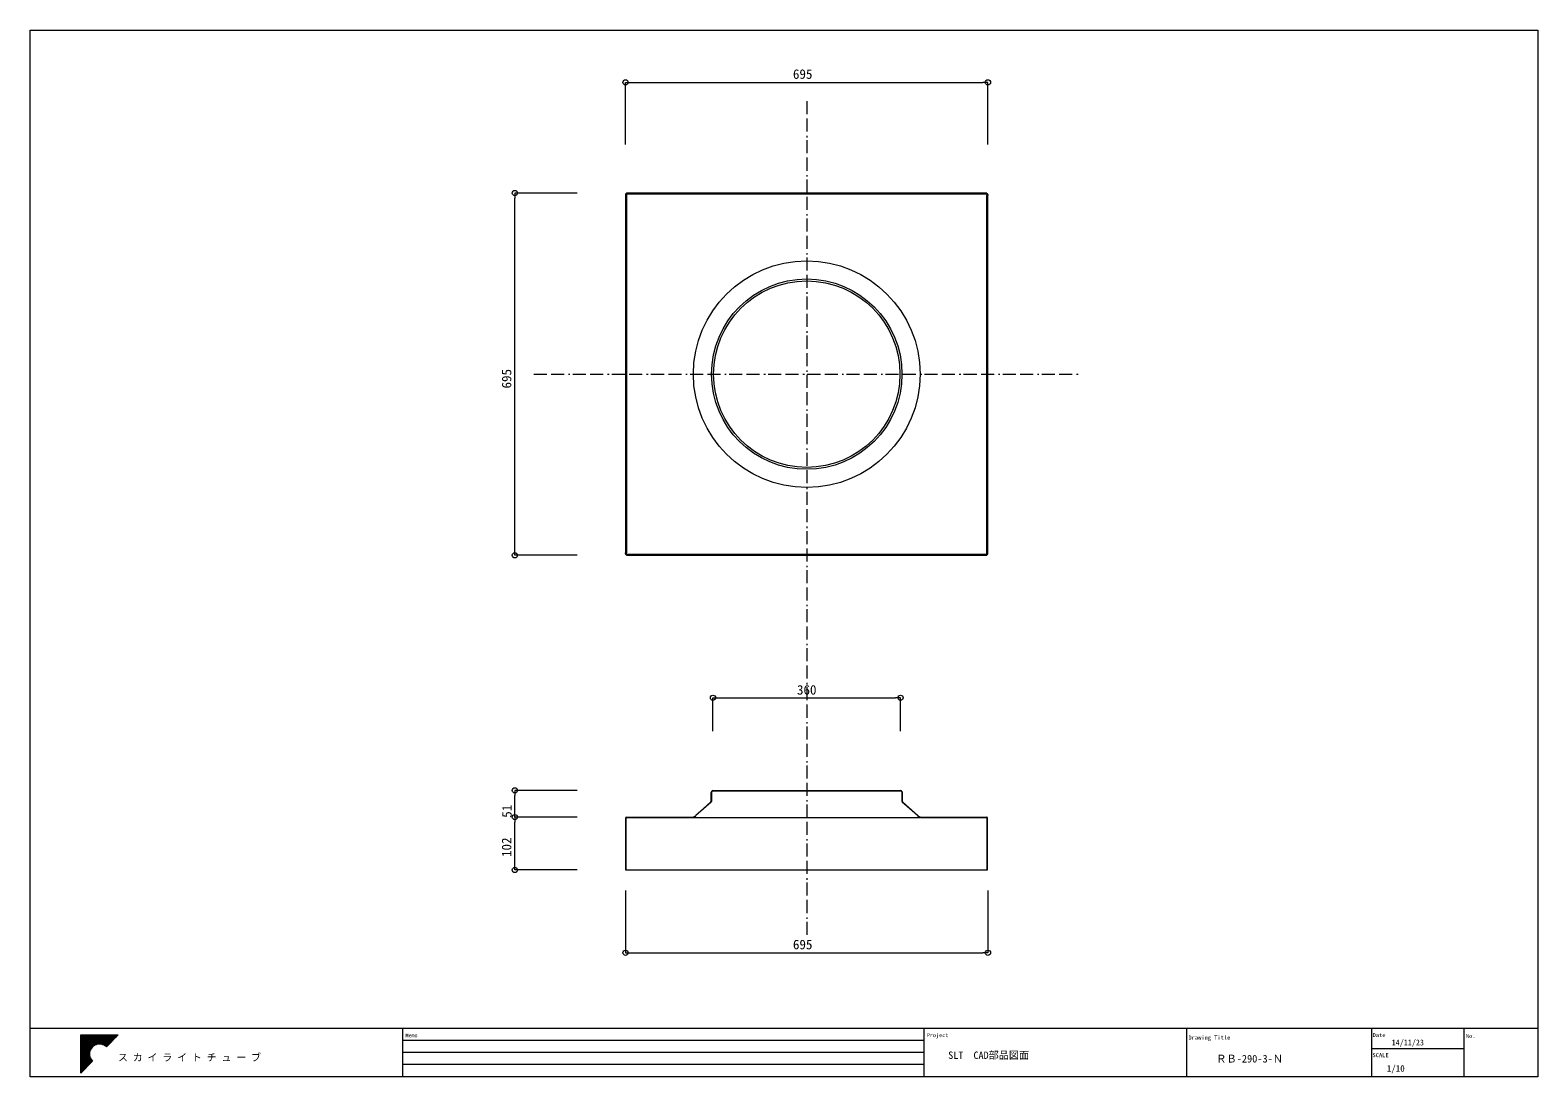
# Model space of a CAD drawing. Units: millimetres, scale not verified. Extents: x -1447 to 1447, y -1005 to 1005.
import ezdxf
from ezdxf.enums import TextEntityAlignment as Align

# ---------------------------------------------------------------- set-up
doc = ezdxf.new("R2010")
doc.units = ezdxf.units.MM
doc.header["$LTSCALE"] = 10
doc.linetypes.add('USER1', pattern=[7.5, 2.5, -0.83312, 2.5, -0.83344, 0.27772, -0.55572])
for name, color, linetype, lineweight in [('0-0_0', 7, 'Continuous', 18), ('0-2_用紙フォ__マット_1_1_', 7, 'Continuous', 18), ('0-3___', 7, 'Continuous', 18)]:
    doc.layers.add(name, color=color, linetype=linetype, lineweight=lineweight)
doc.layers.add('0-4___-1', color=7, linetype='Continuous')
doc.styles.add('ＭＳ ゴシック', font='')
doc.styles.get('ＭＳ ゴシック').set_extended_font_data('MS Gothic')

# ---------------------------------------------------------------- blocks, each defined once
blk = doc.blocks.new('_Origin')
at = {"layer": '0-0_0', "lineweight": 15}
blk.add_line((0, 0), (-1.429, 0), dxfattribs=at)
blk.add_circle((0, 0), 0.714, dxfattribs=at)
blk = doc.blocks.new('スカイマ__ク')
at = {"layer": '0-2_用紙フォ__マット_1_1_'}
for p, q in [((-171.6, 356.6), (551.8, 356.6)), ((-171.6, -383.7), (-171.6, 356.6)), ((-171.6, 342.3), (537.8, 342.3)), ((-171.6, 328), (523.8, 328)), ((-171.6, 313.7), (509.9, 313.7)), ((-171.6, 299.4), (495.9, 299.4)), ((551.8, 356.6), (324.8, 124.3)), ((-171.6, 285.1), (482, 285.1)), ((-171.6, 270.8), (468, 270.8)), ((-171.6, 256.6), (454, 256.6)), ((-171.6, 242.3), (440.1, 242.3)), ((-171.6, 228), (426.1, 228)), ((-171.6, 213.7), (412.2, 213.7)), ((-171.6, 199.4), (398.2, 199.4)), ((-171.6, 185.1), (384.2, 185.1)), ((-171.6, 170.8), (133.8, 170.8)), ((-171.6, 156.6), (99.4, 156.6)), ((-171.6, 142.3), (76.6, 142.3)), ((-171.6, 128), (59.2, 128)), ((-171.6, 113.7), (45.3, 113.7)), ((-171.6, 99.4), (33.9, 99.4)), ((-171.6, 85.1), (24.5, 85.1)), ((-171.6, 70.8), (16.7, 70.8)), ((-171.6, 56.6), (10.5, 56.6)), ((-171.6, 42.3), (5.5, 42.3)), ((-171.6, 28), (1.8, 28)), ((-171.6, 13.7), (-0.8, 13.7)), ((246.4, 170.8), (370.3, 170.8)), ((280.8, 156.6), (356.3, 156.6)), ((303.6, 142.3), (342.4, 142.3)), ((-171.6, -0.6), (-2.3, -0.6)), ((-171.6, -14.9), (-2.7, -14.9)), ((-171.6, -29.2), (-2.1, -29.2)), ((-171.6, -43.4), (-0.4, -43.4)), ((-171.6, -57.7), (2.4, -57.7)), ((-171.6, -72), (6.4, -72)), ((-171.6, -86.3), (11.5, -86.3)), ((-171.6, -100.6), (18, -100.6)), ((-171.6, -114.9), (26, -114.9)), ((-171.6, -129.2), (35.8, -129.2)), ((-171.6, -143.4), (47.6, -143.4)), ((55.4, -151.5), (-171.6, -383.7)), ((-171.6, -157.7), (49.2, -157.7)), ((-171.6, -172), (35.3, -172)), ((-171.6, -186.3), (21.3, -186.3)), ((-171.6, -200.6), (7.4, -200.6)), ((-171.6, -214.9), (-6.6, -214.9)), ((-171.6, -229.2), (-20.5, -229.2)), ((-171.6, -243.4), (-34.5, -243.4)), ((-171.6, -257.7), (-48.5, -257.7)), ((-171.6, -272), (-62.4, -272)), ((-171.6, -286.3), (-76.4, -286.3)), ((-171.6, -300.6), (-90.3, -300.6)), ((-171.6, -314.9), (-104.3, -314.9)), ((-171.6, -329.2), (-118.3, -329.2)), ((-171.6, -343.4), (-132.2, -343.4)), ((-171.6, -357.7), (-146.2, -357.7)), ((-171.6, -372), (-160.1, -372))]:
    blk.add_line(p, q, dxfattribs=at)
for start, end in [(45.66363, 224.51236), (224.51236, 225.66363)]:
    blk.add_arc((190.1, -13.6), 192.8, start, end, dxfattribs=at)
blk = doc.blocks.new('A$C19575CB4')
at = {"layer": '0-2_用紙フォ__マット_1_1_', "xscale": 0.2, "yscale": 0.2}
blk.add_blockref('スカイマ__ク', (-38.02, 2.71), dxfattribs=at)

msp = doc.modelspace()

# ---------------------------------------------------------------- linework, layer by layer
at = {"layer": '0-0_0', "color": 5}
for p, q in [((-304.04, 784.98), (-304.04, 904.43)), ((-294.04, 904.43), (381.35, 904.43)), ((391.35, 784.98), (391.35, 904.43)), ((-397.03, 691.98), (-516.49, 691.98)), ((-516.49, 6.6), (-516.49, 681.98)), ((-397.03, -3.4), (-516.49, -3.4)), ((-136.34, -341.36), (-136.34, -277.02)), ((-126.34, -277.02), (213.66, -277.02)), ((223.66, -341.36), (223.66, -277.02)), ((-397.03, -454.69), (-516.49, -454.69)), ((-136.34, -454.69), (223.66, -454.69)), ((-136.34, -455.44), (223.66, -455.44)), ((-516.49, -495.98), (-516.49, -464.69)), ((-397.03, -505.98), (-516.49, -505.98)), ((-397.03, -505.98), (-516.49, -505.98)), ((-516.49, -597.51), (-516.49, -515.98)), ((-175.02, -506.69), (261.34, -506.69)), ((-397.03, -607.51), (-516.49, -607.51)), ((-303.32, -607.51), (390.1, -607.51)), ((-304.04, -647.03), (-304.04, -766.48)), ((391.35, -647.03), (391.35, -766.48)), ((-294.04, -766.48), (381.35, -766.48))]:
    msp.add_line(p, q, dxfattribs=at)
at = {"layer": '0-0_0', "color": 1, "linetype": 'USER1'}
for p, q in [((43.66, 868.19), (43.66, -733.34)), ((-480.24, 344.29), (567.55, 344.29))]:
    msp.add_line(p, q, dxfattribs=at)
at = {"layer": '0-0_0'}
for p, q in [((-303.32, 688.97), (-304.04, 688.97)), ((-304.04, 688.97), (-304.04, 687.35)), ((-304.04, 687.35), (-304.04, 1.23)), ((-304.04, 687.35), (-302.05, 687.35)), ((-303.32, 688.97), (-303.32, 687.35)), ((389.37, 691.72), (-302.05, 691.72)), ((-302.05, 689.73), (-302.05, 691.72)), ((-302.05, 689.73), (-302.05, 687.35)), ((389.37, 689.73), (-302.05, 689.73)), ((389.37, 691.72), (389.37, 689.73)), ((389.37, 689.73), (389.37, 687.35)), ((389.37, 687.35), (391.35, 687.35)), ((390.64, 688.97), (390.64, 687.35)), ((391.35, 1.23), (391.35, 687.35)), ((-304.04, -0.39), (-304.04, 1.23)), ((-303.32, -0.39), (-303.32, 1.23)), ((-302.05, -1.15), (-302.05, 1.23)), ((389.37, -1.15), (389.37, 1.23)), ((390.64, -0.39), (390.64, 1.23)), ((391.35, -0.39), (391.35, 1.23)), ((-303.32, -0.39), (-304.04, -0.39)), ((-302.05, -1.15), (389.37, -1.15)), ((-302.05, -3.14), (-302.05, -1.15)), ((-302.05, -3.14), (389.37, -3.14)), ((389.37, -1.15), (389.37, -3.14)), ((390.64, -0.39), (391.35, -0.39)), ((-140.15, -459.95), (-140.15, -476.01)), ((-139.44, -459.95), (-139.44, -476.01)), ((-136.34, -455.44), (-136.34, -454.69)), ((223.66, -454.69), (223.66, -455.44)), ((226.76, -476.01), (226.76, -459.95)), ((227.47, -476.01), (227.47, -459.95)), ((-140.36, -476.77), (-169.51, -502.79)), ((-139.74, -477.12), (-168.89, -503.14)), ((256.21, -503.14), (227.05, -477.12)), ((256.83, -502.79), (227.67, -476.77)), ((-304.04, -507.96), (-304.04, -607.51)), ((-303.32, -507.96), (-303.32, -607.51)), ((-302.05, -505.98), (-175.02, -505.98)), ((-302.05, -506.69), (-175.02, -506.69)), ((-277.92, -506.69), (-246.16, -506.69)), ((262.33, -505.98), (388.83, -505.98)), ((262.33, -506.69), (388.83, -506.69)), ((331.94, -506.69), (364.7, -506.69)), ((390.1, -607.51), (390.1, -507.96)), ((390.82, -607.51), (390.82, -507.96)), ((-304.04, -607.51), (-303.32, -607.51)), ((390.1, -607.51), (390.82, -607.51))]:
    msp.add_line(p, q, dxfattribs=at)
for points in [[(-302.05, 687.35), (-302.05, 1.23), (-304.04, 1.23)], [(391.35, 1.23), (389.37, 1.23), (389.37, 687.35)], [(390.64, 688.97), (391.35, 688.97), (391.35, 687.35)]]:
    msp.add_lwpolyline(points, dxfattribs=at)
for radius in [217.58, 182.72, 178.91]:
    msp.add_circle((43.66, 344.29), radius, dxfattribs=at)
for centre, radius, start, end in [((-302.05, 688.97), 1.98, 89.99927, 180), ((-302.05, 688.97), 1.27, 89.99934, 180), ((389.37, 688.97), 1.98, 0, 89.99987), ((389.37, 688.97), 1.27, 0, 90.00161), ((-302.05, -0.39), 1.98, 180, 270.00073), ((-302.05, -0.39), 1.27, 180, 269.99837), ((389.37, -0.39), 1.27, 270.00068, 0), ((389.37, -0.39), 1.98, 270.00013, 0), ((-134.61, -459.95), 5.54, 108.17538, 180), ((-134.61, -459.95), 4.83, 110.97096, 180), ((221.93, -459.95), 5.54, 0, 71.82462), ((221.93, -459.95), 4.83, 0, 69.02904), ((-141.68, -476.01), 1.52, 330.09398, 360), ((-141.68, -476.01), 2.24, 330.09398, 360), ((228.99, -476.01), 2.24, 180, 209.90602), ((228.99, -476.01), 1.52, 180, 209.90602), ((-302.05, -507.96), 1.98, 90, 180), ((-302.05, -507.96), 1.27, 90, 180), ((-175.02, -499.62), 6.35, 270, 330.09398), ((-175.02, -499.62), 7.06, 270, 330.09398), ((262.33, -499.62), 7.06, 209.90602, 270), ((262.33, -499.62), 6.35, 209.90602, 270), ((388.83, -507.96), 1.98, 0, 90), ((388.83, -507.96), 1.27, 0, 90)]:
    msp.add_arc(centre, radius, start, end, dxfattribs=at)
at = {"layer": '0-3___', "color": 6}
for p, q in [((-1396.93, -911.25), (1446.63, -911.25)), ((-732.37, -911.25), (-732.37, -1003.28)), ((268.03, -911.25), (268.03, -1003.28)), ((772.13, -911.25), (772.13, -1003.28)), ((1304.63, -911.25), (1304.63, -1003.28))]:
    msp.add_line(p, q, dxfattribs=at)
at = {"layer": '0-3___'}
for p, q in [((1127.13, -911.25), (1127.13, -1003.28)), ((1127.13, -950.17), (1304.63, -950.17))]:
    msp.add_line(p, q, dxfattribs=at)
at = {"layer": '0-3___', "color": 4}
for p, q in [((-732.27, -934.26), (268.03, -934.26)), ((-732.27, -980.27), (268.03, -980.27)), ((-731.38, -957.27), (268.03, -957.27))]:
    msp.add_line(p, q, dxfattribs=at)
at = {"layer": '0-3___', "color": 6}
msp.add_lwpolyline([(-1446.63, 1004.65), (1446.63, 1004.65), (1446.63, -1004.65), (-1446.63, -1004.65)], close=True, dxfattribs=at)
msp.add_lwpolyline([(-1446.63, -911.25), (1446.63, -911.25), (1446.63, -1003.28)], dxfattribs=at)

# ---------------------------------------------------------------- block references
at = {"layer": '0-0_0', "xscale": 7, "yscale": 7}
for p, rotation in [((-304.04, 904.43), 180), ((-516.49, 691.98), 90), ((-516.49, -3.4), 270), ((-136.34, -277.02), 180), ((-516.49, -454.69), 90), ((-516.49, -505.98), 270), ((-516.49, -505.98), 90), ((-516.49, -607.51), 270), ((-304.04, -766.48), 180)]:
    msp.add_blockref('_Origin', p, dxfattribs=dict(at, rotation=rotation))
for p in [(391.35, 904.43), (223.66, -277.02), (391.35, -766.48)]:
    msp.add_blockref('_Origin', p, dxfattribs=at)
at = {"layer": '0-4___-1', "xscale": 0.497, "yscale": 0.497}
msp.add_blockref('A$C19575CB4', (-1313.64, -960.82), dxfattribs=at)

# ---------------------------------------------------------------- texts
at = {"layer": '0-0_0', "style": 'ＭＳ ゴシック'}
for s, p in [('695', (17.16, 905.69)), ('360', (24.91, -276.39)), ('695', (17.16, -765.22))]:
    msp.add_text(s, height=18.33, dxfattribs=at).set_placement(p, align=Align.BOTTOM_LEFT)
for s, p in [('695', (-517.74, 316.79)), ('51', (-517.12, -507.28)), ('102', (-517.74, -582.57))]:
    msp.add_text(s, height=18.33, rotation=90, dxfattribs=at).set_placement(p, align=Align.BOTTOM_LEFT)
at = {"layer": '0-3___', "style": 'ＭＳ ゴシック'}
for s, height, p in [('Memo', 7.372, (-726.34, -931.01)), ('Project', 7.53, (274.05, -930.65)), ('Drawing Title', 7.89, (776.19, -935.51)), ('Date', 7.89, (1129.59, -930.65)), ('No.', 7.89, (1308.53, -932.44)), ('SLT\u3000CAD部品図面', 14.23, (315.18, -974.48)), ('14/11/23', 11.36, (1166.19, -947.76)), ('ス カ イ ラ イ ト チ ュ ー ブ', 13.89, (-1278.09, -978.49)), ('ＲＢ-290-3-Ｎ', 14.52, (829.19, -981.45)), ('SCALE', 7.89, (1129.38, -969.24)), ('1/10', 12.62, (1156.8, -998.64))]:
    msp.add_text(s, height=height, dxfattribs=at).set_placement(p, align=Align.BOTTOM_LEFT)

doc.saveas('drawing.dxf')
